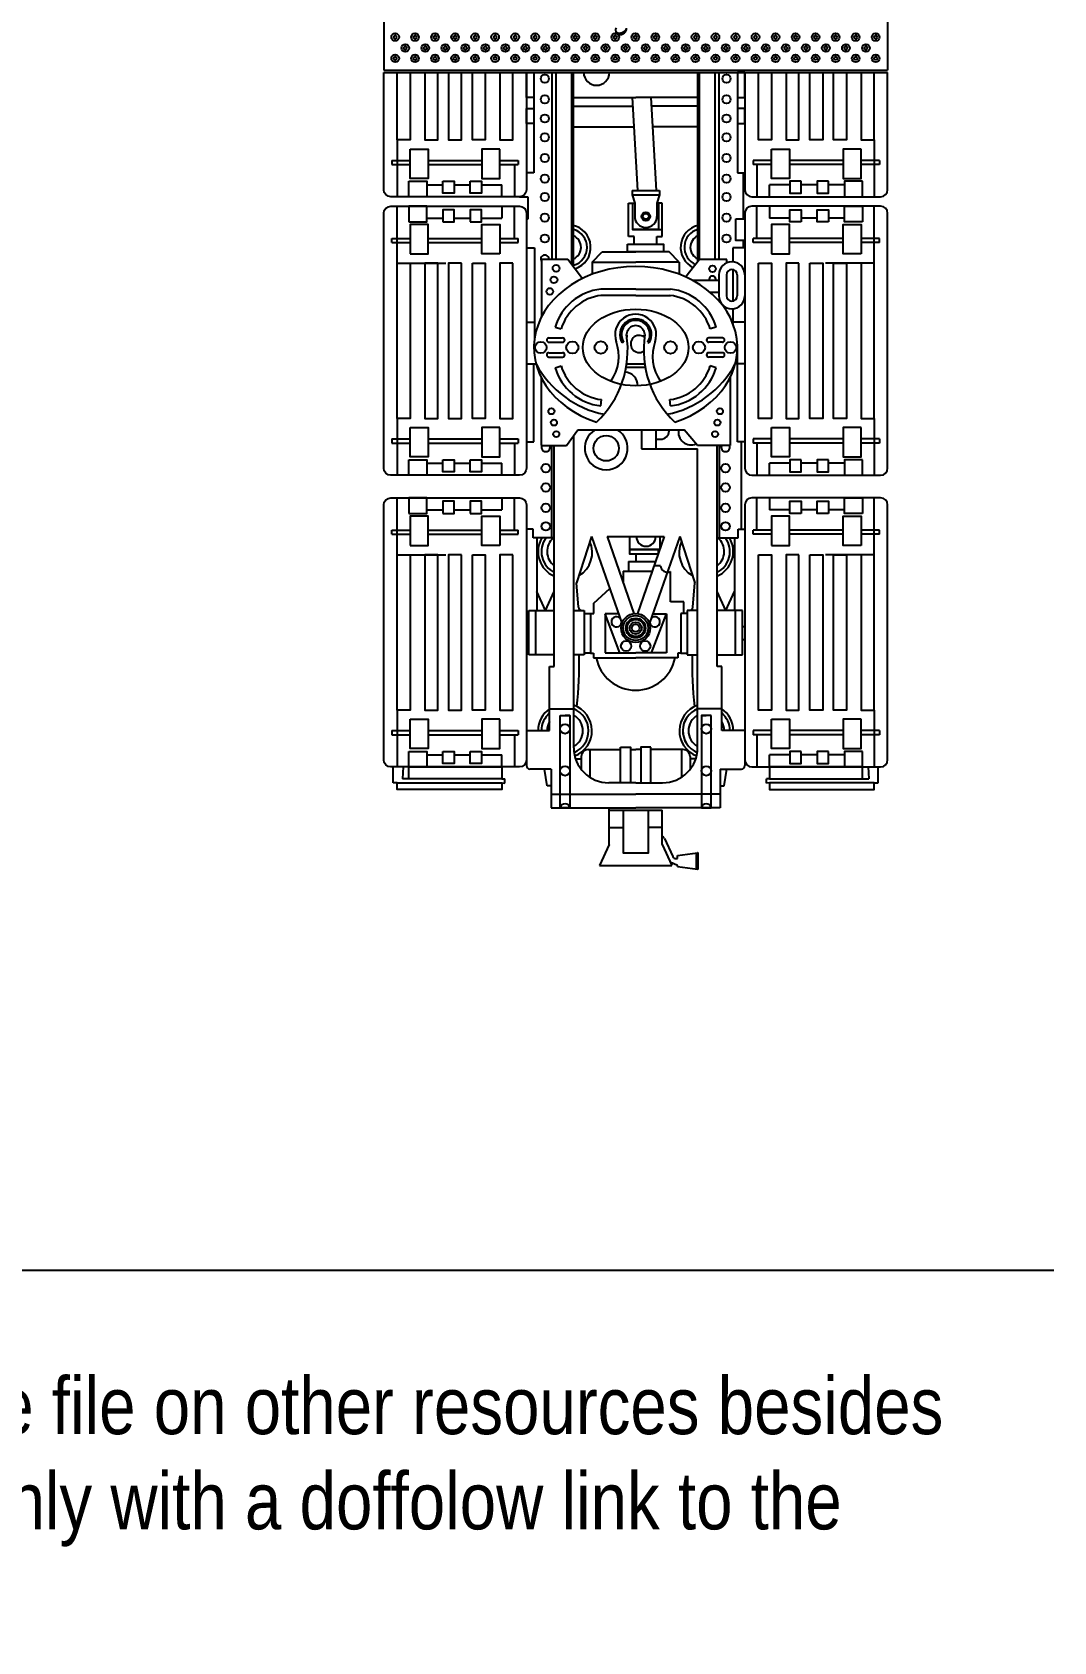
# Model space of a CAD drawing. Header units: millimetres. Extents: x 168688 to 2678837, y 85399 to 2034583.
# Drawn here: x 1951117 to 2678837, y 85399 to 1232503 of the extents above; entities that cross this region are included whole.
import ezdxf

# ---------------------------------------------------------------- set-up
doc = ezdxf.new("R2010")
doc.units = ezdxf.units.MM
doc.layers.add('01 - DWGFREE.com', color=1, linetype='Continuous')
doc.layers.add('01 - DWGFREE.com @ 1', color=1, linetype='Continuous')
doc.styles.add('Ajith', font='swissc.ttf', dxfattribs={"height": 9})

msp = doc.modelspace()

# ---------------------------------------------------------------- linework, layer by layer
for p, q in [((2201513, 1267050), (2201513, 1205550)), ((2560466, 1267050), (2560466, 1205550)), ((2209693, 1231728), (2209693, 1230087)), ((2209693, 1227881), (2209693, 1226241)), ((2223808, 1231723), (2223808, 1230083)), ((2223808, 1227877), (2223808, 1226236)), ((2238076, 1231723), (2238076, 1230083)), ((2238076, 1227877), (2238076, 1226236)), ((2252344, 1231723), (2252344, 1230083)), ((2252344, 1227877), (2252344, 1226236)), ((2266612, 1231723), (2266612, 1230083)), ((2266612, 1227877), (2266612, 1226236)), ((2280880, 1231723), (2280880, 1230083)), ((2280880, 1227877), (2280880, 1226236)), ((2295148, 1231723), (2295148, 1230083)), ((2295148, 1227877), (2295148, 1226236)), ((2309416, 1231723), (2309416, 1230083)), ((2309416, 1227877), (2309416, 1226236)), ((2323684, 1231723), (2323684, 1230083)), ((2323684, 1227877), (2323684, 1226236)), ((2337952, 1231723), (2337952, 1230083)), ((2337952, 1227877), (2337952, 1226236)), ((2352220, 1231723), (2352220, 1230083)), ((2352220, 1227877), (2352220, 1226236)), ((2366488, 1231723), (2366488, 1230083)), ((2366488, 1227877), (2366488, 1226236)), ((2380756, 1231723), (2380756, 1230083)), ((2380756, 1227877), (2380756, 1226236)), ((2395024, 1231723), (2395024, 1230083)), ((2395024, 1227877), (2395024, 1226236)), ((2409292, 1231723), (2409292, 1230083)), ((2409292, 1227877), (2409292, 1226236)), ((2423560, 1231723), (2423560, 1230083)), ((2423560, 1227877), (2423560, 1226236)), ((2437828, 1231723), (2437828, 1230083)), ((2437828, 1227877), (2437828, 1226236)), ((2452096, 1231723), (2452096, 1230083)), ((2452096, 1227877), (2452096, 1226236)), ((2466364, 1231723), (2466364, 1230083)), ((2466364, 1227877), (2466364, 1226236)), ((2480632, 1231723), (2480632, 1230083)), ((2480632, 1227877), (2480632, 1226236)), ((2494900, 1231723), (2494900, 1230083)), ((2494900, 1227877), (2494900, 1226236)), ((2509168, 1231723), (2509168, 1230083)), ((2509168, 1227877), (2509168, 1226236)), ((2523436, 1231723), (2523436, 1230083)), ((2523436, 1227877), (2523436, 1226236)), ((2537704, 1231723), (2537704, 1230083)), ((2537704, 1227877), (2537704, 1226236)), ((2551972, 1231723), (2551972, 1230083)), ((2551972, 1227877), (2551972, 1226236)), ((2209693, 1216567), (2209693, 1214927)), ((2216827, 1223959), (2216827, 1222319)), ((2216827, 1220113), (2216827, 1218472)), ((2223808, 1216563), (2223808, 1214923)), ((2231095, 1223959), (2231095, 1222319)), ((2231095, 1220113), (2231095, 1218472)), ((2238076, 1216563), (2238076, 1214923)), ((2245363, 1223959), (2245363, 1222319)), ((2245363, 1220113), (2245363, 1218472)), ((2252344, 1216563), (2252344, 1214923)), ((2259631, 1223959), (2259631, 1222319)), ((2259631, 1220113), (2259631, 1218472)), ((2266612, 1216563), (2266612, 1214923)), ((2273899, 1223959), (2273899, 1222319)), ((2273899, 1220113), (2273899, 1218472)), ((2280880, 1216563), (2280880, 1214923)), ((2288167, 1223959), (2288167, 1222319)), ((2288167, 1220113), (2288167, 1218472)), ((2295148, 1216563), (2295148, 1214923)), ((2302435, 1223959), (2302435, 1222319)), ((2302435, 1220113), (2302435, 1218472)), ((2309416, 1216563), (2309416, 1214923)), ((2316703, 1223959), (2316703, 1222319)), ((2316703, 1220113), (2316703, 1218472)), ((2323684, 1216563), (2323684, 1214923)), ((2330971, 1223959), (2330971, 1222319)), ((2330971, 1220113), (2330971, 1218472)), ((2337952, 1216563), (2337952, 1214923)), ((2345239, 1223959), (2345239, 1222319)), ((2345239, 1220113), (2345239, 1218472)), ((2352220, 1216563), (2352220, 1214923)), ((2359507, 1223959), (2359507, 1222319)), ((2359507, 1220113), (2359507, 1218472)), ((2366488, 1216563), (2366488, 1214923)), ((2373775, 1223959), (2373775, 1222319)), ((2373775, 1220113), (2373775, 1218472)), ((2380756, 1216563), (2380756, 1214923)), ((2388043, 1223959), (2388043, 1222319)), ((2388043, 1220113), (2388043, 1218472)), ((2395024, 1216563), (2395024, 1214923)), ((2402311, 1223959), (2402311, 1222319)), ((2402311, 1220113), (2402311, 1218472)), ((2409292, 1216563), (2409292, 1214923)), ((2416579, 1223959), (2416579, 1222319)), ((2416579, 1220113), (2416579, 1218472)), ((2423560, 1216563), (2423560, 1214923)), ((2430847, 1223959), (2430847, 1222319)), ((2430847, 1220113), (2430847, 1218472)), ((2437828, 1216563), (2437828, 1214923)), ((2445115, 1223959), (2445115, 1222319)), ((2445115, 1220113), (2445115, 1218472)), ((2452096, 1216563), (2452096, 1214923)), ((2459383, 1223959), (2459383, 1222319)), ((2459383, 1220113), (2459383, 1218472)), ((2466364, 1216563), (2466364, 1214923)), ((2473651, 1223959), (2473651, 1222319)), ((2473651, 1220113), (2473651, 1218472)), ((2480632, 1216563), (2480632, 1214923)), ((2487919, 1223959), (2487919, 1222319)), ((2487919, 1220113), (2487919, 1218472)), ((2494900, 1216563), (2494900, 1214923)), ((2502187, 1223959), (2502187, 1222319)), ((2502187, 1220113), (2502187, 1218472)), ((2509168, 1216563), (2509168, 1214923)), ((2516455, 1223959), (2516455, 1222319)), ((2516455, 1220113), (2516455, 1218472)), ((2523436, 1216563), (2523436, 1214923)), ((2530723, 1223959), (2530723, 1222319)), ((2530723, 1220113), (2530723, 1218472)), ((2537704, 1216563), (2537704, 1214923)), ((2544991, 1223959), (2544991, 1222319)), ((2544991, 1220113), (2544991, 1218472)), ((2551972, 1216563), (2551972, 1214923)), ((2201513, 1205550), (2560466, 1205550)), ((2209693, 1212721), (2209693, 1211080)), ((2223808, 1212717), (2223808, 1211076)), ((2238076, 1212717), (2238076, 1211076)), ((2252344, 1212717), (2252344, 1211076)), ((2266612, 1212717), (2266612, 1211076)), ((2201513, 1203797), (2560466, 1203797)), ((2308482, 1203797), (2308482, 1132205)), ((2321620, 1070734), (2321620, 1203797)), ((2324404, 1070734), (2324404, 1203797)), ((2335556, 1066990), (2335556, 1203797)), ((2335556, 1066990), (2335556, 1202187)), ((2336746, 1065414), (2336746, 1203797)), ((2425233, 1068935), (2425233, 1203797)), ((2426424, 1070451), (2426424, 1203797)), ((2426424, 1070451), (2426424, 1202187)), ((2437575, 1070451), (2437575, 1203797)), ((2440359, 1070451), (2440359, 1203797)), ((2453497, 1203797), (2453497, 1132205)), ((2336746, 1185951), (2380990, 1185951)), ((2378438, 1185951), (2382279, 1119720)), ((2425233, 1185951), (2380990, 1185951)), ((2391849, 1185951), (2395689, 1119720)), ((2336746, 1179701), (2378801, 1179701)), ((2425233, 1179701), (2392211, 1179701)), ((2336746, 1165161), (2379644, 1165161)), ((2425233, 1165161), (2393054, 1165161)), ((2211194, 1155728), (2211194, 1115262)), ((2550785, 1155728), (2550785, 1115262)), ((2207347, 1141129), (2207347, 1138227)), ((2207347, 1141129), (2220418, 1141129)), ((2207347, 1138227), (2220418, 1138227)), ((2233241, 1141129), (2271480, 1141129)), ((2233241, 1138227), (2271480, 1138227)), ((2284303, 1141129), (2297374, 1141129)), ((2284303, 1138227), (2297374, 1138227)), ((2294577, 1138227), (2294577, 1115262)), ((2297374, 1141129), (2297374, 1138227)), ((2464605, 1141129), (2464605, 1138227)), ((2477676, 1141129), (2464605, 1141129)), ((2477676, 1138227), (2464605, 1138227)), ((2467402, 1138227), (2467402, 1115262)), ((2528738, 1141129), (2490499, 1141129)), ((2528738, 1138227), (2490499, 1138227)), ((2554632, 1141129), (2541561, 1141129)), ((2554632, 1138227), (2541561, 1138227)), ((2554632, 1141129), (2554632, 1138227)), ((2308482, 1132205), (2303208, 1132205)), ((2453497, 1132205), (2458771, 1132205)), ((2457515, 1132205), (2457515, 1099517)), ((2232233, 1123772), (2243606, 1123772)), ((2251749, 1123772), (2263121, 1123772)), ((2271264, 1123772), (2285570, 1123772)), ((2285570, 1115262), (2285570, 1123772)), ((2298208, 1115262), (2304112, 1115262)), ((2304112, 1115262), (2304112, 1099169)), ((2378476, 1119720), (2398009, 1119720)), ((2378476, 1119720), (2378476, 1116598)), ((2378476, 1116598), (2398009, 1116598)), ((2378476, 1116598), (2380350, 1110599)), ((2398009, 1116598), (2396135, 1110599)), ((2398009, 1119720), (2398009, 1116598)), ((2490715, 1123772), (2476409, 1123772)), ((2476409, 1115262), (2476409, 1123772)), ((2510230, 1123772), (2498858, 1123772)), ((2529746, 1123772), (2518374, 1123772)), ((2211194, 1067977), (2211194, 1108443)), ((2285570, 1108443), (2285570, 1099933)), ((2294577, 1085478), (2294577, 1108443)), ((2375936, 1086872), (2375936, 1110599)), ((2375936, 1110599), (2380350, 1110599)), ((2380350, 1110599), (2380350, 1101239)), ((2399951, 1110599), (2396135, 1110599)), ((2396135, 1110599), (2396135, 1101239)), ((2399951, 1086872), (2399951, 1110599)), ((2467402, 1085478), (2467402, 1108443)), ((2476409, 1108443), (2476409, 1099933)), ((2550785, 1067977), (2550785, 1108443)), ((2232233, 1099933), (2243606, 1099933)), ((2251749, 1099933), (2263121, 1099933)), ((2271264, 1099933), (2285570, 1099933)), ((2304112, 1099169), (2303208, 1099169)), ((2490715, 1099933), (2476409, 1099933)), ((2510230, 1099933), (2498858, 1099933)), ((2529746, 1099933), (2518374, 1099933)), ((2207347, 1082576), (2207347, 1085478)), ((2207347, 1085478), (2220418, 1085478)), ((2207347, 1082576), (2220418, 1082576)), ((2233241, 1085478), (2271480, 1085478)), ((2233241, 1082576), (2271480, 1082576)), ((2284303, 1085478), (2297374, 1085478)), ((2284303, 1082576), (2297374, 1082576)), ((2297374, 1082576), (2297374, 1085478)), ((2303208, 1078934), (2308861, 1078934)), ((2308861, 1078934), (2308861, 1013633)), ((2379885, 1086872), (2375936, 1086872)), ((2379885, 1081479), (2379885, 1086872)), ((2396003, 1081479), (2396003, 1086872)), ((2396003, 1086872), (2399951, 1086872)), ((2458771, 1078934), (2450235, 1078934)), ((2450235, 1078934), (2450235, 1068819)), ((2457515, 1084153), (2457515, 1078934)), ((2464605, 1082576), (2464605, 1085478)), ((2477676, 1085478), (2464605, 1085478)), ((2477676, 1082576), (2464605, 1082576)), ((2528738, 1085478), (2490499, 1085478)), ((2528738, 1082576), (2490499, 1082576)), ((2554632, 1085478), (2541561, 1085478)), ((2554632, 1082576), (2541561, 1082576)), ((2554632, 1082576), (2554632, 1085478)), ((2211194, 1067977), (2245674, 1067977)), ((2313992, 1070734), (2313992, 1029865)), ((2313992, 1070734), (2332726, 1070734)), ((2332726, 1070734), (2343093, 1057013)), ((2349951, 1068625), (2357157, 1076035)), ((2349951, 1068625), (2380990, 1068625)), ((2349951, 1068625), (2349951, 1059968)), ((2357157, 1076035), (2380990, 1076035)), ((2404822, 1076035), (2380990, 1076035)), ((2412029, 1068625), (2380990, 1068625)), ((2412029, 1068625), (2404822, 1076035)), ((2412029, 1068625), (2412029, 1059968)), ((2426424, 1070451), (2416680, 1058047)), ((2445922, 1070451), (2426424, 1070451)), ((2445922, 1068113), (2445922, 1070451)), ((2550785, 1067977), (2516305, 1067977)), ((2421168, 1055852), (2440288, 1055852)), ((2440288, 1059604), (2440288, 1044661)), ((2445710, 1059604), (2445710, 1044661)), ((2450235, 1063358), (2450235, 1040907)), ((2453349, 1059604), (2453349, 1044661)), ((2458771, 1059604), (2458771, 1044661)), ((2380990, 1049404), (2356136, 1049404)), ((2380990, 1044904), (2356136, 1044904)), ((2380990, 1049404), (2405844, 1049404)), ((2380990, 1044904), (2405844, 1044904)), ((2433889, 1047277), (2440288, 1047277)), ((2450235, 1035446), (2450235, 1024905)), ((2303208, 1025943), (2308861, 1025943)), ((2323584, 1022316), (2327889, 1021003)), ((2438395, 1022316), (2434091, 1021003)), ((2458771, 1025943), (2450235, 1025943)), ((2319218, 1014643), (2328879, 1014643)), ((2319218, 1011527), (2328879, 1011527)), ((2372337, 1011625), (2371368, 1011029)), ((2389642, 1011625), (2390611, 1011029)), ((2442761, 1014643), (2433100, 1014643)), ((2442761, 1011527), (2433100, 1011527)), ((2319218, 1004103), (2328879, 1004103)), ((2319218, 1000986), (2328879, 1000986)), ((2442761, 1004103), (2433100, 1004103)), ((2442761, 1000986), (2433100, 1000986)), ((2453487, 940640), (2453487, 1007815)), ((2303208, 996109), (2309999, 996109)), ((2308492, 940640), (2308492, 996109)), ((2323584, 993313), (2327889, 994626)), ((2374192, 993751), (2387787, 993751)), ((2374564, 996046), (2387415, 996046)), ((2438395, 993313), (2434091, 994626)), ((2458771, 996109), (2451980, 996109)), ((2313665, 986407), (2313665, 937973)), ((2448315, 986407), (2448315, 937973)), ((2356136, 966226), (2356645, 970697)), ((2405844, 966226), (2405335, 970697)), ((2211194, 957204), (2211194, 916738)), ((2550785, 957204), (2550785, 916738)), ((2207347, 942605), (2207347, 939703)), ((2207347, 942605), (2220418, 942605)), ((2233241, 942605), (2271480, 942605)), ((2284303, 942605), (2297374, 942605)), ((2297374, 942605), (2297374, 939703)), ((2303208, 940640), (2308492, 940640)), ((2331663, 937973), (2339787, 949164)), ((2336875, 722594), (2336875, 945152)), ((2339787, 949164), (2415640, 949164)), ((2385212, 949164), (2385212, 935550)), ((2395693, 935550), (2395693, 949164)), ((2395693, 942357), (2398742, 942357)), ((2404742, 949164), (2404742, 948357)), ((2425105, 937973), (2415640, 949164)), ((2458771, 940640), (2453487, 940640)), ((2456418, 878413), (2456418, 940640)), ((2464605, 942605), (2464605, 939703)), ((2477676, 942605), (2464605, 942605)), ((2528738, 942605), (2490499, 942605)), ((2554632, 942605), (2541561, 942605)), ((2554632, 942605), (2554632, 939703)), ((2207347, 939703), (2220418, 939703)), ((2233241, 939703), (2271480, 939703)), ((2284303, 939703), (2297374, 939703)), ((2294577, 939703), (2294577, 916738)), ((2313665, 937973), (2331663, 937973)), ((2321299, 872072), (2321299, 937973)), ((2323026, 872072), (2323026, 937973)), ((2385212, 935550), (2425105, 935550)), ((2448315, 937973), (2425105, 937973)), ((2425105, 722594), (2425105, 935550)), ((2438954, 872072), (2438954, 937973)), ((2440681, 872072), (2440681, 937973)), ((2477676, 939703), (2464605, 939703)), ((2467402, 939703), (2467402, 916738)), ((2528738, 939703), (2490499, 939703)), ((2554632, 939703), (2541561, 939703)), ((2232233, 925248), (2243606, 925248)), ((2251749, 925248), (2263121, 925248)), ((2271264, 925248), (2285570, 925248)), ((2285570, 916738), (2285570, 925248)), ((2490715, 925248), (2476409, 925248)), ((2476409, 916738), (2476409, 925248)), ((2510230, 925248), (2498858, 925248)), ((2529746, 925248), (2518374, 925248)), ((2211194, 860151), (2211194, 900617)), ((2285570, 900617), (2285570, 892107)), ((2294577, 877653), (2294577, 900617)), ((2467402, 877653), (2467402, 900617)), ((2476409, 900617), (2476409, 892107)), ((2550785, 860151), (2550785, 900617)), ((2232233, 892107), (2243606, 892107)), ((2251749, 892107), (2263121, 892107)), ((2271264, 892107), (2285570, 892107)), ((2490715, 892107), (2476409, 892107)), ((2510230, 892107), (2498858, 892107)), ((2529746, 892107), (2518374, 892107)), ((2207347, 874750), (2207347, 877653)), ((2207347, 877653), (2220418, 877653)), ((2207347, 874750), (2220418, 874750)), ((2233241, 877653), (2271480, 877653)), ((2233241, 874750), (2271480, 874750)), ((2284303, 877653), (2297374, 877653)), ((2284303, 874750), (2297374, 874750)), ((2297374, 874750), (2297374, 877653)), ((2307915, 878413), (2303208, 878413)), ((2307915, 872072), (2307915, 878413)), ((2323026, 872072), (2307915, 872072)), ((2310664, 872072), (2310664, 820310)), ((2323026, 780409), (2323026, 872072)), ((2349567, 873147), (2338947, 840010)), ((2349567, 873147), (2371188, 811280)), ((2360584, 873147), (2401395, 873147)), ((2360584, 873147), (2379797, 818171)), ((2401395, 873147), (2382182, 818171)), ((2412412, 873147), (2390791, 811280)), ((2412412, 873147), (2423032, 840010)), ((2438954, 780409), (2438954, 872072)), ((2438954, 872072), (2454065, 872072)), ((2451315, 872072), (2451315, 820310)), ((2454065, 872072), (2454065, 878413)), ((2454065, 878413), (2458771, 878413)), ((2464605, 874750), (2464605, 877653)), ((2477676, 877653), (2464605, 877653)), ((2477676, 874750), (2464605, 874750)), ((2528738, 877653), (2490499, 877653)), ((2528738, 874750), (2490499, 874750)), ((2554632, 877653), (2541561, 877653)), ((2554632, 874750), (2541561, 874750)), ((2554632, 874750), (2554632, 877653)), ((2380990, 860480), (2380990, 855225)), ((2211194, 860151), (2245674, 860151)), ((2375891, 855225), (2395132, 855225)), ((2375891, 855225), (2375891, 848386)), ((2398688, 852261), (2394096, 852261)), ((2550785, 860151), (2516305, 860151)), ((2340158, 822636), (2338947, 840010)), ((2372078, 848386), (2392742, 848386)), ((2372078, 848386), (2372078, 840258)), ((2405835, 826471), (2405835, 848155)), ((2421821, 822636), (2423032, 840010)), ((2316845, 820310), (2310664, 833944)), ((2316845, 820310), (2323026, 833944)), ((2351107, 825667), (2362557, 835977)), ((2415417, 826471), (2405835, 826471)), ((2415417, 818179), (2415417, 826471)), ((2445134, 820310), (2438954, 833944)), ((2445134, 820310), (2451315, 833944)), ((2304818, 788856), (2304818, 820310)), ((2304818, 820310), (2323026, 820310)), ((2309913, 788856), (2309913, 820310)), ((2310664, 820310), (2323026, 820310)), ((2336875, 820310), (2344390, 820310)), ((2342652, 820310), (2344390, 820310)), ((2344390, 820310), (2344390, 788856)), ((2344390, 818179), (2344390, 818179)), ((2344390, 818179), (2348735, 818179)), ((2348735, 818179), (2348735, 789985)), ((2348735, 818179), (2351107, 818179)), ((2351107, 818179), (2351107, 825667)), ((2368849, 817972), (2359143, 817972)), ((2359143, 817972), (2359143, 790174)), ((2369794, 790174), (2359143, 817972)), ((2392185, 790174), (2402836, 817972)), ((2393130, 817972), (2402836, 817972)), ((2402836, 817972), (2402836, 790174)), ((2417589, 818179), (2413244, 818179)), ((2413244, 818179), (2413244, 789985)), ((2425105, 820310), (2417589, 820310)), ((2419327, 820310), (2417589, 820310)), ((2417589, 820310), (2417589, 788856)), ((2417589, 818179), (2417589, 818179)), ((2457161, 820310), (2438954, 820310)), ((2451315, 820310), (2438954, 820310)), ((2452066, 788856), (2452066, 820310)), ((2457161, 788856), (2457161, 820310)), ((2304818, 808983), (2303208, 808983)), ((2457161, 808983), (2458771, 808983)), ((2304818, 799586), (2303208, 799586)), ((2457161, 799586), (2458771, 799586)), ((2323026, 788856), (2304818, 788856)), ((2319670, 734750), (2319670, 780409)), ((2319670, 780409), (2323026, 780409)), ((2344390, 788856), (2336875, 788856)), ((2348735, 789985), (2344390, 789985)), ((2348735, 789985), (2350848, 789985)), ((2350848, 789985), (2350848, 786646)), ((2350848, 786646), (2380990, 786646)), ((2359143, 790174), (2380990, 790174)), ((2402836, 790174), (2380990, 790174)), ((2411131, 786646), (2380990, 786646)), ((2411131, 786646), (2380990, 786646)), ((2413244, 789985), (2411131, 789985)), ((2411131, 789985), (2411131, 786646)), ((2413244, 789985), (2417589, 789985)), ((2417589, 788856), (2425105, 788856)), ((2438954, 788856), (2457161, 788856)), ((2442309, 780409), (2438954, 780409)), ((2442309, 734750), (2442309, 780409)), ((2211194, 749379), (2211194, 708913)), ((2319670, 750406), (2336875, 750406)), ((2442309, 750406), (2425105, 750406)), ((2550785, 749379), (2550785, 708913)), ((2207347, 734779), (2207347, 731877)), ((2207347, 734779), (2220418, 734779)), ((2233241, 734779), (2271480, 734779)), ((2284303, 734779), (2297374, 734779)), ((2297374, 734779), (2297374, 731877)), ((2303208, 734750), (2319670, 734750)), ((2458771, 734750), (2442309, 734750)), ((2464605, 734779), (2464605, 731877)), ((2477676, 734779), (2464605, 734779)), ((2528738, 734779), (2490499, 734779)), ((2554632, 734779), (2541561, 734779)), ((2554632, 734779), (2554632, 731877)), ((2207347, 731877), (2220418, 731877)), ((2233241, 731877), (2271480, 731877)), ((2284303, 731877), (2297374, 731877)), ((2294577, 731877), (2294577, 708913)), ((2477676, 731877), (2464605, 731877)), ((2467402, 731877), (2467402, 708913)), ((2528738, 731877), (2490499, 731877)), ((2554632, 731877), (2541561, 731877)), ((2232233, 717423), (2243606, 717423)), ((2251749, 717423), (2263121, 717423)), ((2271264, 717423), (2285570, 717423)), ((2285570, 708913), (2285570, 717423)), ((2303208, 719683), (2303208, 709911)), ((2338134, 714760), (2342190, 714760)), ((2342190, 716336), (2342190, 707183)), ((2347190, 721336), (2370076, 721336)), ((2348243, 721336), (2348243, 701637)), ((2377290, 721336), (2380990, 721336)), ((2384689, 721336), (2380990, 721336)), ((2414789, 721336), (2391903, 721336)), ((2413736, 721336), (2413736, 701637)), ((2419789, 716336), (2419789, 707183)), ((2423845, 714760), (2419789, 714760)), ((2458771, 718447), (2458771, 709911)), ((2490715, 717423), (2476409, 717423)), ((2476409, 708913), (2476409, 717423)), ((2510230, 717423), (2498858, 717423)), ((2529746, 717423), (2518374, 717423)), ((2208238, 697437), (2208238, 708913)), ((2215436, 708913), (2215007, 700406)), ((2219407, 700406), (2215007, 700406)), ((2285570, 700406), (2287773, 700406)), ((2287728, 697404), (2287773, 700406)), ((2320779, 707411), (2305708, 707411)), ((2317983, 695300), (2316160, 707411)), ((2320779, 707411), (2320779, 679768)), ((2441200, 707411), (2441200, 679768)), ((2441200, 707411), (2456271, 707411)), ((2443996, 695300), (2445819, 707411)), ((2476409, 700406), (2474206, 700406)), ((2474251, 697404), (2474206, 700406)), ((2542572, 700406), (2546972, 700406)), ((2546543, 708913), (2546972, 700406)), ((2553741, 697437), (2553741, 708913)), ((2211005, 697437), (2208238, 697437)), ((2285570, 697437), (2287728, 697404)), ((2320779, 695300), (2317983, 695300)), ((2320779, 689436), (2380990, 689436)), ((2380990, 697594), (2361875, 697594)), ((2380990, 697594), (2380990, 697594)), ((2380990, 697594), (2380990, 697594)), ((2380990, 697594), (2400105, 697594)), ((2441200, 689436), (2380990, 689436)), ((2441200, 695300), (2443996, 695300)), ((2476409, 697437), (2474251, 697404)), ((2550974, 697437), (2553741, 697437)), ((2320779, 679768), (2380990, 679768)), ((2362210, 653558), (2362210, 679768)), ((2362210, 678089), (2399769, 678089)), ((2441200, 679768), (2380990, 679768)), ((2399769, 653558), (2399769, 678089)), ((2362210, 665823), (2372206, 665823)), ((2399769, 665823), (2389773, 665823)), ((2401439, 657912), (2407518, 645011)), ((2362210, 653558), (2355214, 638710)), ((2399769, 653558), (2406766, 638710)), ((2409779, 643577), (2410764, 643577)), ((2410764, 645816), (2425062, 647602)), ((2410764, 643577), (2410764, 645816)), ((2424336, 636179), (2424336, 647512)), ((2425624, 636584), (2425624, 647106)), ((2355214, 638710), (2406766, 638710)), ((2405547, 641296), (2410764, 638919)), ((2410764, 637874), (2410764, 638919)), ((2410764, 637874), (2425062, 636088))]:
    msp.add_line(p, q)
for points in [[(2303208, 1203797), (2303208, 1120262, -0.41421356), (2298208, 1115262), (2206513, 1115262, -0.41421356), (2201513, 1120262), (2201513, 1203797)], [(2458771, 1203797), (2458771, 1120262, 0.41421356), (2463771, 1115262), (2555466, 1115262, 0.41421356), (2560466, 1120262), (2560466, 1203797)]]:
    msp.add_lwpolyline(points, format="xyb")
for points in [[(2220418, 1203797), (2220418, 1155728), (2211194, 1155728), (2211194, 1203797)], [(2230834, 1203797), (2230834, 1155728), (2240058, 1155728), (2240058, 1203797)], [(2247749, 1203797), (2247749, 1155728), (2256973, 1155728), (2256973, 1203797)], [(2273887, 1203797), (2273887, 1155728), (2264663, 1155728), (2264663, 1203797)], [(2284303, 1203797), (2284303, 1155728), (2293527, 1155728), (2293527, 1203797)], [(2477676, 1203797), (2477676, 1155728), (2468452, 1155728), (2468452, 1203797)], [(2488092, 1203797), (2488092, 1155728), (2497316, 1155728), (2497316, 1203797)], [(2514231, 1203797), (2514231, 1155728), (2505007, 1155728), (2505007, 1203797)], [(2531145, 1203797), (2531145, 1155728), (2521921, 1155728), (2521921, 1203797)], [(2541561, 1203797), (2541561, 1155728), (2550785, 1155728), (2550785, 1203797)], [(2378638, 1110599), (2378638, 1091888), (2399951, 1091888)], [(2397250, 1110599), (2397250, 1091888), (2378638, 1091888)]]:
    msp.add_lwpolyline(points)
for points in [[(2303208, 1203797), (2308482, 1203797), (2308482, 1185951), (2303208, 1185951)], [(2458771, 1203797), (2453497, 1203797), (2453497, 1185951), (2458771, 1185951)], [(2303208, 1178201), (2308482, 1178201), (2308482, 1167365), (2303208, 1167365)], [(2458771, 1178201), (2453497, 1178201), (2453497, 1167365), (2458771, 1167365)], [(2220418, 1149256), (2233241, 1149256), (2233241, 1128332), (2220418, 1128332)], [(2284303, 1149256), (2271480, 1149256), (2271480, 1128332), (2284303, 1128332)], [(2477676, 1149256), (2490499, 1149256), (2490499, 1128332), (2477676, 1128332)], [(2541561, 1149256), (2528738, 1149256), (2528738, 1128332), (2541561, 1128332)], [(2219407, 1126266), (2232233, 1126266), (2232233, 1115262), (2219407, 1115262)], [(2243606, 1126266), (2251749, 1126266), (2251749, 1117694), (2243606, 1117694)], [(2263121, 1126266), (2271264, 1126266), (2271264, 1117694), (2263121, 1117694)], [(2498858, 1126266), (2490715, 1126266), (2490715, 1117694), (2498858, 1117694)], [(2518374, 1126266), (2510230, 1126266), (2510230, 1117694), (2518374, 1117694)], [(2542572, 1126266), (2529746, 1126266), (2529746, 1115262), (2542572, 1115262)], [(2219407, 1097439), (2232233, 1097439), (2232233, 1108443), (2219407, 1108443)], [(2243606, 1097439), (2251749, 1097439), (2251749, 1106011), (2243606, 1106011)], [(2263121, 1097439), (2271264, 1097439), (2271264, 1106011), (2263121, 1106011)], [(2498858, 1097439), (2490715, 1097439), (2490715, 1106011), (2498858, 1106011)], [(2518374, 1097439), (2510230, 1097439), (2510230, 1106011), (2518374, 1106011)], [(2542572, 1097439), (2529746, 1097439), (2529746, 1108443), (2542572, 1108443)], [(2220418, 1074449), (2233241, 1074449), (2233241, 1095373), (2220418, 1095373)], [(2284303, 1074449), (2271480, 1074449), (2271480, 1095373), (2284303, 1095373)], [(2452282, 1099517), (2458771, 1099517), (2458771, 1084153), (2452282, 1084153)], [(2477676, 1074449), (2490499, 1074449), (2490499, 1095373), (2477676, 1095373)], [(2541561, 1074449), (2528738, 1074449), (2528738, 1095373), (2541561, 1095373)], [(2375145, 1081479), (2400742, 1081479), (2400742, 1076035), (2375145, 1076035)], [(2211194, 1067977), (2220418, 1067977), (2220418, 957204), (2211194, 957204)], [(2240058, 1067977), (2230834, 1067977), (2230834, 957204), (2240058, 957204)], [(2256973, 1067977), (2247749, 1067977), (2247749, 957204), (2256973, 957204)], [(2264663, 1067977), (2273887, 1067977), (2273887, 957204), (2264663, 957204)], [(2293527, 1067977), (2284303, 1067977), (2284303, 957204), (2293527, 957204)], [(2468452, 1067977), (2477676, 1067977), (2477676, 957204), (2468452, 957204)], [(2497316, 1067977), (2488092, 1067977), (2488092, 957204), (2497316, 957204)], [(2505007, 1067977), (2514231, 1067977), (2514231, 957204), (2505007, 957204)], [(2521921, 1067977), (2531145, 1067977), (2531145, 957204), (2521921, 957204)], [(2550785, 1067977), (2541561, 1067977), (2541561, 957204), (2550785, 957204)], [(2220418, 950732), (2233241, 950732), (2233241, 929808), (2220418, 929808)], [(2284303, 950732), (2271480, 950732), (2271480, 929808), (2284303, 929808)], [(2477676, 950732), (2490499, 950732), (2490499, 929808), (2477676, 929808)], [(2541561, 950732), (2528738, 950732), (2528738, 929808), (2541561, 929808)], [(2219407, 927742), (2232233, 927742), (2232233, 916738), (2219407, 916738)], [(2243606, 927742), (2251749, 927742), (2251749, 919170), (2243606, 919170)], [(2263121, 927742), (2271264, 927742), (2271264, 919170), (2263121, 919170)], [(2498858, 927742), (2490715, 927742), (2490715, 919170), (2498858, 919170)], [(2518374, 927742), (2510230, 927742), (2510230, 919170), (2518374, 919170)], [(2542572, 927742), (2529746, 927742), (2529746, 916738), (2542572, 916738)], [(2219407, 889614), (2232233, 889614), (2232233, 900617), (2219407, 900617)], [(2243606, 889614), (2251749, 889614), (2251749, 898185), (2243606, 898185)], [(2263121, 889614), (2271264, 889614), (2271264, 898185), (2263121, 898185)], [(2498858, 889614), (2490715, 889614), (2490715, 898185), (2498858, 898185)], [(2518374, 889614), (2510230, 889614), (2510230, 898185), (2518374, 898185)], [(2542572, 889614), (2529746, 889614), (2529746, 900617), (2542572, 900617)], [(2220418, 866624), (2233241, 866624), (2233241, 887547), (2220418, 887547)], [(2284303, 866624), (2271480, 866624), (2271480, 887547), (2284303, 887547)], [(2477676, 866624), (2490499, 866624), (2490499, 887547), (2477676, 887547)], [(2541561, 866624), (2528738, 866624), (2528738, 887547), (2541561, 887547)], [(2376816, 873147), (2398113, 873147), (2398113, 863754), (2376816, 863754)], [(2376816, 863754), (2396968, 863754), (2396968, 860480), (2376816, 860480)], [(2211194, 860151), (2220418, 860151), (2220418, 749379), (2211194, 749379)], [(2240058, 860151), (2230834, 860151), (2230834, 749379), (2240058, 749379)], [(2256973, 860151), (2247749, 860151), (2247749, 749379), (2256973, 749379)], [(2264663, 860151), (2273887, 860151), (2273887, 749379), (2264663, 749379)], [(2293527, 860151), (2284303, 860151), (2284303, 749379), (2293527, 749379)], [(2468452, 860151), (2477676, 860151), (2477676, 749379), (2468452, 749379)], [(2497316, 860151), (2488092, 860151), (2488092, 749379), (2497316, 749379)], [(2505007, 860151), (2514231, 860151), (2514231, 749379), (2505007, 749379)], [(2521921, 860151), (2531145, 860151), (2531145, 749379), (2521921, 749379)], [(2550785, 860151), (2541561, 860151), (2541561, 749379), (2550785, 749379)], [(2220418, 742906), (2233241, 742906), (2233241, 721982), (2220418, 721982)], [(2284303, 742906), (2271480, 742906), (2271480, 721982), (2284303, 721982)], [(2327254, 745487), (2334118, 745487), (2334118, 679768), (2327254, 679768)], [(2330686, 745487), (2334118, 745487), (2334118, 745487), (2330686, 745487)], [(2434725, 745487), (2427861, 745487), (2427861, 679768), (2434725, 679768)], [(2431293, 745487), (2427861, 745487), (2427861, 745487), (2431293, 745487)], [(2477676, 742906), (2490499, 742906), (2490499, 721982), (2477676, 721982)], [(2541561, 742906), (2528738, 742906), (2528738, 721982), (2541561, 721982)], [(2370076, 723079), (2377290, 723079), (2377290, 697594), (2370076, 697594)], [(2391903, 723079), (2384689, 723079), (2384689, 697594), (2391903, 697594)], [(2219407, 719916), (2232233, 719916), (2232233, 708913), (2219407, 708913)], [(2243606, 719916), (2251749, 719916), (2251749, 711344), (2243606, 711344)], [(2263121, 719916), (2271264, 719916), (2271264, 711344), (2263121, 711344)], [(2498858, 719916), (2490715, 719916), (2490715, 711344), (2498858, 711344)], [(2518374, 719916), (2510230, 719916), (2510230, 711344), (2518374, 711344)], [(2542572, 719916), (2529746, 719916), (2529746, 708913), (2542572, 708913)], [(2219407, 708913), (2285570, 708913), (2285570, 700406), (2219407, 700406)], [(2542572, 708913), (2476409, 708913), (2476409, 700406), (2542572, 700406)], [(2211005, 697437), (2285570, 697437), (2285570, 692734), (2211005, 692734)], [(2550974, 697437), (2476409, 697437), (2476409, 692734), (2550974, 692734)], [(2372206, 678089), (2389773, 678089), (2389773, 647332), (2372206, 647332)]]:
    msp.add_lwpolyline(points, close=True)
for points in [[(2206513, 1108443), (2298208, 1108443, -0.41421356), (2303208, 1103443), (2303208, 921738, -0.41421356), (2298208, 916738), (2206513, 916738, -0.41421356), (2201513, 921738), (2201513, 1103443, -0.41421356)], [(2555466, 1108443), (2463771, 1108443, 0.41421356), (2458771, 1103443), (2458771, 921738, 0.41421356), (2463771, 916738), (2555466, 916738, 0.41421356), (2560466, 921738), (2560466, 1103443, 0.41421356)], [(2206513, 900617), (2298208, 900617, -0.41421356), (2303208, 895617), (2303208, 713913, -0.41421356), (2298208, 708913), (2206513, 708913, -0.41421356), (2201513, 713913), (2201513, 895617, -0.41421356)], [(2555466, 900617), (2463771, 900617, 0.41421356), (2458771, 895617), (2458771, 713913, 0.41421356), (2463771, 708913), (2555466, 708913, 0.41421356), (2560466, 713913), (2560466, 895617, 0.41421356)]]:
    msp.add_lwpolyline(points, format="xyb", close=True)
for centre, radius in [((2209693, 1228984), 2743), ((2209693, 1228984), 1103), ((2223808, 1228980), 2743), ((2223808, 1228980), 1103), ((2238076, 1228980), 2743), ((2238076, 1228980), 1103), ((2252344, 1228980), 2743), ((2252344, 1228980), 1103), ((2266612, 1228980), 2743), ((2266612, 1228980), 1103), ((2280880, 1228980), 2743), ((2280880, 1228980), 1103), ((2295148, 1228980), 2743), ((2295148, 1228980), 1103), ((2309416, 1228980), 2743), ((2309416, 1228980), 1103), ((2323684, 1228980), 2743), ((2323684, 1228980), 1103), ((2337952, 1228980), 2743), ((2337952, 1228980), 1103), ((2352220, 1228980), 2743), ((2352220, 1228980), 1103), ((2366488, 1228980), 2743), ((2366488, 1228980), 1103), ((2380756, 1228980), 2743), ((2380756, 1228980), 1103), ((2395024, 1228980), 2743), ((2395024, 1228980), 1103), ((2409292, 1228980), 2743), ((2409292, 1228980), 1103), ((2423560, 1228980), 2743), ((2423560, 1228980), 1103), ((2437828, 1228980), 2743), ((2437828, 1228980), 1103), ((2452096, 1228980), 2743), ((2452096, 1228980), 1103), ((2466364, 1228980), 2743), ((2466364, 1228980), 1103), ((2480632, 1228980), 2743), ((2480632, 1228980), 1103), ((2494900, 1228980), 2743), ((2494900, 1228980), 1103), ((2509168, 1228980), 2743), ((2509168, 1228980), 1103), ((2523436, 1228980), 2743), ((2523436, 1228980), 1103), ((2537704, 1228980), 2743), ((2537704, 1228980), 1103), ((2551972, 1228980), 2743), ((2551972, 1228980), 1103), ((2209693, 1213824), 2743), ((2216827, 1221216), 2743), ((2216827, 1221216), 1103), ((2223808, 1213820), 2743), ((2231095, 1221216), 2743), ((2231095, 1221216), 1103), ((2238076, 1213820), 2743), ((2245363, 1221216), 2743), ((2245363, 1221216), 1103), ((2252344, 1213820), 2743), ((2259631, 1221216), 2743), ((2259631, 1221216), 1103), ((2266612, 1213820), 2743), ((2273899, 1221216), 2743), ((2273899, 1221216), 1103), ((2280880, 1213820), 2743), ((2288167, 1221216), 2743), ((2288167, 1221216), 1103), ((2295148, 1213820), 2743), ((2302435, 1221216), 2743), ((2302435, 1221216), 1103), ((2309416, 1213820), 2743), ((2316703, 1221216), 2743), ((2316703, 1221216), 1103), ((2323684, 1213820), 2743), ((2330971, 1221216), 2743), ((2330971, 1221216), 1103), ((2337952, 1213820), 2743), ((2345239, 1221216), 2743), ((2345239, 1221216), 1103), ((2352220, 1213820), 2743), ((2359507, 1221216), 2743), ((2359507, 1221216), 1103), ((2366488, 1213820), 2743), ((2373775, 1221216), 2743), ((2373775, 1221216), 1103), ((2380756, 1213820), 2743), ((2388043, 1221216), 2743), ((2388043, 1221216), 1103), ((2395024, 1213820), 2743), ((2402311, 1221216), 2743), ((2402311, 1221216), 1103), ((2409292, 1213820), 2743), ((2416579, 1221216), 2743), ((2416579, 1221216), 1103), ((2423560, 1213820), 2743), ((2430847, 1221216), 2743), ((2430847, 1221216), 1103), ((2437828, 1213820), 2743), ((2445115, 1221216), 2743), ((2445115, 1221216), 1103), ((2452096, 1213820), 2743), ((2459383, 1221216), 2743), ((2459383, 1221216), 1103), ((2466364, 1213820), 2743), ((2473651, 1221216), 2743), ((2473651, 1221216), 1103), ((2480632, 1213820), 2743), ((2487919, 1221216), 2743), ((2487919, 1221216), 1103), ((2494900, 1213820), 2743), ((2502187, 1221216), 2743), ((2502187, 1221216), 1103), ((2509168, 1213820), 2743), ((2516455, 1221216), 2743), ((2516455, 1221216), 1103), ((2523436, 1213820), 2743), ((2530723, 1221216), 2743), ((2530723, 1221216), 1103), ((2537704, 1213820), 2743), ((2544991, 1221216), 2743), ((2544991, 1221216), 1103), ((2551972, 1213820), 2743), ((2209693, 1213824), 1103), ((2223808, 1213820), 1103), ((2238076, 1213820), 1103), ((2252344, 1213820), 1103), ((2266612, 1213820), 1103), ((2280880, 1213820), 1103), ((2295148, 1213820), 1103), ((2309416, 1213820), 1103), ((2323684, 1213820), 1103), ((2337952, 1213820), 1103), ((2352220, 1213820), 1103), ((2366488, 1213820), 1103), ((2380756, 1213820), 1103), ((2395024, 1213820), 1103), ((2409292, 1213820), 1103), ((2423560, 1213820), 1103), ((2437828, 1213820), 1103), ((2452096, 1213820), 1103), ((2466364, 1213820), 1103), ((2480632, 1213820), 1103), ((2494900, 1213820), 1103), ((2509168, 1213820), 1103), ((2523436, 1213820), 1103), ((2537704, 1213820), 1103), ((2551972, 1213820), 1103), ((2316321, 1199381), 2920), ((2445658, 1199381), 2920), ((2316321, 1184615), 2920), ((2445658, 1184615), 2920), ((2316321, 1170994), 2920), ((2445658, 1170994), 2920), ((2316321, 1157593), 2920), ((2445658, 1157593), 2920), ((2316321, 1142827), 2920), ((2445658, 1142827), 2920), ((2316321, 1128061), 2920), ((2445658, 1128061), 2920), ((2316321, 1115032), 2920), ((2445658, 1115032), 2920), ((2316321, 1100266), 2920), ((2388243, 1101239), 3057), ((2388243, 1101239), 2054), ((2445658, 1100266), 2920), ((2316321, 1085500), 2920), ((2445658, 1085500), 2920), ((2322777, 1055997), 2418), ((2324319, 1064231), 2418), ((2435680, 1063842), 2387), ((2319869, 1047762), 2418), ((2313427, 1007815), 4082), ((2335896, 1007815), 4300), ((2356144, 1007815), 4458), ((2405836, 1007815), 4458), ((2426083, 1007815), 4300), ((2448552, 1007815), 4082), ((2320955, 962348), 2137), ((2441024, 962348), 2137), ((2322766, 954296), 2137), ((2439213, 954296), 2137), ((2324452, 946058), 2137), ((2360004, 935976), 9031), ((2437527, 946058), 2137), ((2316968, 921836), 3033), ((2445011, 921836), 3033), ((2316968, 907998), 3033), ((2445011, 907998), 3033), ((2316968, 893503), 3033), ((2445011, 893503), 3033), ((2316968, 880353), 3033), ((2445011, 880353), 3033), ((2380990, 807857), 10382), ((2380990, 807857), 10382), ((2380990, 807857), 8886), ((2380990, 807857), 8886), ((2380990, 807857), 7013), ((2380990, 807857), 6104), ((2380990, 807857), 4296), ((2380990, 807857), 2691), ((2374149, 795056), 3639), ((2387830, 795056), 3639), ((2330686, 736015), 3432), ((2431293, 736015), 3432), ((2330686, 706079), 3432), ((2431293, 706079), 3432)]:
    msp.add_circle(centre, radius)
for centre, radius, start, end in [((2353100, 1203797), 9148, 180, 0), ((2388243, 1101239), 7893, 180, 0), ((2332970, 1079173), 16006, 287.804177, 80.704542), ((2332970, 1079173), 13352, 286.428614, 73.571386), ((2429009, 1079173), 16006, 103.645801, 243.948327), ((2429009, 1079173), 13352, 106.428614, 246.402075), ((2332970, 1079173), 9097, 294.526001, 65.473999), ((2429009, 1079173), 9097, 114.526001, 245.473999), ((2316321, 1070734), 2920, 0, 217.108167), ((2449529, 1059604), 9242, 0, 180), ((2435680, 1056351), 2387, 347.930881, 192.069119), ((2449529, 1059604), 3820, 0, 180), ((2360501, 1011055), 38596, 96.494257, 163.036484), ((2360501, 1011055), 34096, 96.494257, 163.036484), ((2401478, 1011055), 34096, 16.963516, 83.505743), ((2401478, 1011055), 38596, 16.963516, 83.505743), ((2449529, 1044661), 9242, 180, 0), ((2449529, 1044661), 3820, 180, 0), ((2380990, 1016948), 14658, 340.009524, 199.990476), ((2380990, 1016948), 11296, 328.403731, 211.596269), ((2380990, 1016948), 10158, 328.403731, 211.596269), ((2380990, 1016948), 6448, 344.561409, 195.438591), ((2319218, 1013085), 1558, 90, 270), ((2328879, 1013085), 1558, 270, 90), ((2303333, 1006421), 71983, 313.851412, 8.408647), ((2337406, 1001637), 31538, 325.30351, 19.651179), ((2383531, 1010349), 6104, 53.013145, 301.000743), ((2458646, 1006421), 71983, 171.591353, 226.148588), ((2424573, 1001637), 31538, 160.348821, 214.69649), ((2433100, 1013085), 1558, 90, 270), ((2442761, 1013085), 1558, 270, 90), ((2319218, 1002545), 1558, 90, 270), ((2328879, 1002545), 1558, 270, 90), ((2433100, 1002545), 1558, 90, 270), ((2442761, 1002545), 1558, 270, 90), ((2372835, 1030262), 71518, 208.524687, 258.445148), ((2360501, 1004574), 38596, 196.963516, 263.505743), ((2360501, 1004574), 34096, 196.963516, 263.505743), ((2373255, 980955), 9192, 357.267319, 88.772681), ((2389144, 1030262), 71518, 281.554852, 331.475313), ((2401478, 1004574), 34096, 276.494257, 343.036484), ((2401478, 1004574), 38596, 276.494257, 343.036484), ((2360004, 935976), 15308, 120.510065, 59.489935), ((2398742, 948357), 6000, 270, 0), ((2420372, 947412), 8989, 168.763474, 294.193853), ((2316968, 936615), 3033, 153.403277, 26.596723), ((2445011, 936615), 3033, 153.403277, 26.596723), ((2330645, 862429), 19192, 149.837307, 246.609273), ((2330645, 862429), 16795, 144.959532, 243.021964), ((2330645, 862429), 12762, 130.920515, 233.34276), ((2388400, 873147), 6967, 180, 0), ((2431334, 862429), 12762, 306.65724, 49.079485), ((2431334, 862429), 16795, 296.978036, 35.040468), ((2431334, 862429), 19192, 293.390727, 30.162693), ((2330878, 861761), 19192, 300.498216, 23.962426), ((2431101, 861761), 19192, 156.037574, 239.501784), ((2403645, 852616), 4970, 184.10216, 296.144481), ((2342652, 822810), 2500, 183.987757, 270), ((2367298, 812321), 3639, 43.085596, 355.441181), ((2394681, 812321), 3639, 184.558819, 136.914404), ((2419327, 822810), 2500, 270, 356.012243), ((2119921, 780048), 220887, 352.68752, 2.285416), ((2380990, 792213), 28618, 191.216041, 348.783959), ((2380990, 792213), 28618, 191.216041, 348.783959), ((2642058, 780048), 220887, 177.714584, 187.31248), ((2330645, 734661), 19192, 124.87707, 179.735721), ((2330645, 734661), 16795, 130.799403, 179.69801), ((2330645, 734661), 19192, 291.135192, 71.058299), ((2330645, 734661), 16795, 292.645603, 68.227304), ((2330645, 734661), 12762, 299.219577, 60.780423), ((2431334, 734661), 19192, 108.941701, 248.864808), ((2431334, 734661), 19192, 108.941701, 248.864808), ((2431334, 734661), 16795, 110.373275, 247.354397), ((2431334, 734661), 16795, 111.772696, 247.354397), ((2431334, 734661), 12762, 119.219577, 240.780423), ((2431334, 734661), 12762, 119.219577, 240.780423), ((2431334, 734661), 19192, 0.264279, 55.12293), ((2431334, 734661), 19192, 0.264279, 55.12293), ((2431334, 734661), 16795, 0.30199, 49.200597), ((2431334, 734661), 16795, 0.30199, 49.200597), ((2330645, 734661), 12762, 149.308347, 179.602563), ((2431334, 734661), 12762, 0.397437, 30.691653), ((2431334, 734661), 12762, 0.397437, 30.691653), ((2361875, 722594), 25000, 180, 270), ((2347190, 716336), 5000, 90, 180), ((2400105, 722594), 25000, 270, 0), ((2414789, 716336), 5000, 0, 90), ((2305708, 709911), 2500, 180, 270), ((2456271, 709911), 2500, 270, 0), ((2330686, 679183), 3432, 9.809123, 170.190877), ((2431293, 679183), 3432, 9.809123, 170.190877), ((2399177, 656846), 2500, 25.230574, 76.310285), ((2409779, 646077), 2500, 205.230574, 270), ((2425124, 647106), 500, 0, 97.120956), ((2425124, 636584), 500, 262.879044, 0)]:
    msp.add_arc(centre, radius, start, end)
for centre, major_axis, ratio, start_param, end_param in [((2370526, 1234858), (3762, 1563), 0.67883541, 2.32455104, 5.91754769), ((2370617, 1233779), (3762, 1563), 0.67883541, 2.73576946, 6.26121528), ((2380990, 1007815), (72498, 0), 0.79602891, 5.10574258, 10.60222069)]:
    msp.add_ellipse(centre, major_axis=major_axis, ratio=ratio, start_param=start_param, end_param=end_param)
msp.add_ellipse((2380990, 1007815), major_axis=(37656, 0), ratio=0.72547266)
at = {"layer": '01 - DWGFREE.com', "color": 18, "true_color": 0x000000}
msp.add_line((174932, 350217), (2678837, 350217), dxfattribs=at)

# ---------------------------------------------------------------- texts
at = {"layer": '01 - DWGFREE.com @ 1', "color": 18, "true_color": 0x000000, "insert": (337601, 274085), "char_height": 40703.299, "width": 5657740.02, "attachment_point": 1, "style": 'Ajith'}
msp.add_mtext('The file can only be used in your own projects. IT IS {\\fSwis721 Cn BT|b1|i0|c204|p34;\\C256;FORBIDDEN} to place the file on other resources besides \\Pthe site {\\fSwis721 Cn BT|b1|i0|c204|p34;\\C256;Dwgfree.com} is protected by copyright. Any posting on the Internet only with a doffolow link to the \\Pauthor Dwgfree.com. Protected by {\\fSwis721 Cn BT|b1|i0|c204|p34;\\C256;DMCA.Com}', dxfattribs=at)

doc.saveas('drawing.dxf')
